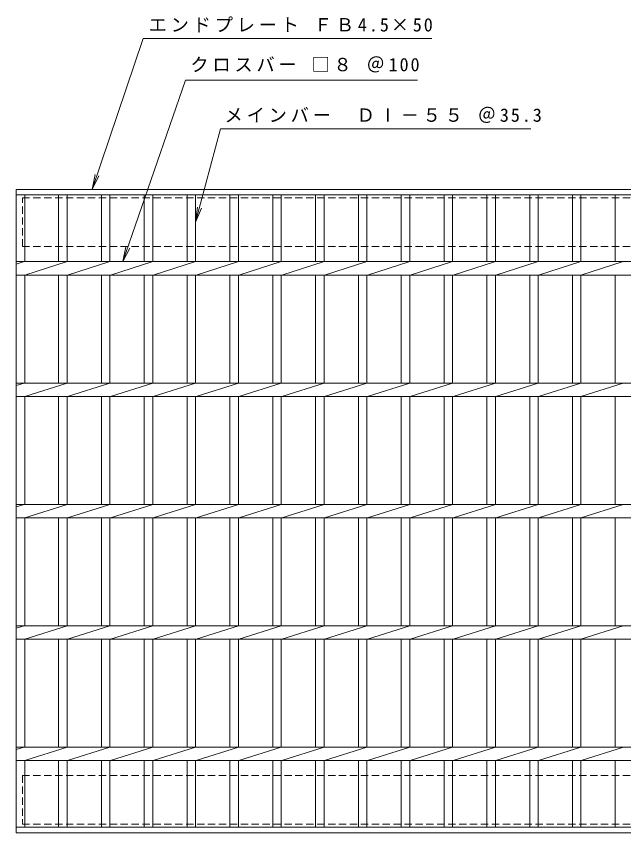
# Model space of a CAD drawing. Units: millimetres, scale not verified. Extents: x -798 to 918, y -687 to 674.
# Drawn here: x -796 to -295, y 1 to 674 of the extents above; entities that cross this region are included whole.
import ezdxf

# ---------------------------------------------------------------- set-up
doc = ezdxf.new("R2010")
doc.units = ezdxf.units.MM
doc.header["$LTSCALE"] = 5
doc.linetypes.add('DASHED1', pattern=[1.8, 1.2, -0.6])
for name, color, linetype, lineweight in [('B-1', 2, 'Continuous', 9), ('B-2', 3, 'Continuous', 9), ('B-4', 7, 'Continuous', 9)]:
    doc.layers.add(name, color=color, linetype=linetype, lineweight=lineweight)
doc.styles.add('ＭＳ ゴシック', font='')
doc.styles.get('ＭＳ ゴシック').set_extended_font_data('MS Gothic')

msp = doc.modelspace()

# ---------------------------------------------------------------- linework, layer by layer
at = {"layer": 'B-1', "linetype": 'DASHED1'}
for p, q in [((-791.166, 483.861), (-791.166, 523.861)), ((-791.166, 483.861), (193.834, 483.861)), ((-791.166, 47.861), (-791.166, 7.861)), ((-791.166, 47.861), (193.834, 47.861))]:
    msp.add_line(p, q, dxfattribs=at)
for points in [[(-791.166, 523.861), (193.834, 523.861), (193.834, 483.861)], [(-791.166, 7.861), (193.834, 7.861), (193.834, 47.861)]]:
    msp.add_lwpolyline(points, dxfattribs=at)
at = {"layer": 'B-2'}
for p, q in [((-796.166, 0.861), (-796.166, 530.861)), ((-796.166, 530.861), (198.834, 530.861)), ((-796.166, 526.361), (198.834, 526.361)), ((-789.166, 471.362), (-789.166, 526.361)), ((-761.266, 526.361), (-761.266, 471.362)), ((-754.266, 526.361), (-754.266, 471.362)), ((-725.966, 526.361), (-725.966, 471.362)), ((-718.966, 526.361), (-718.966, 471.362)), ((-690.666, 526.361), (-690.666, 471.362)), ((-683.666, 526.361), (-683.666, 471.362)), ((-655.366, 526.361), (-655.366, 471.362)), ((-648.366, 526.361), (-648.366, 471.362)), ((-620.066, 526.361), (-620.066, 471.362)), ((-613.066, 526.361), (-613.066, 471.362)), ((-584.766, 526.361), (-584.766, 471.362)), ((-577.766, 526.361), (-577.766, 471.362)), ((-549.466, 526.361), (-549.466, 471.362)), ((-542.466, 526.361), (-542.466, 471.362)), ((-514.166, 526.361), (-514.166, 471.362)), ((-507.166, 526.361), (-507.166, 471.362)), ((-478.866, 526.361), (-478.866, 471.362)), ((-471.866, 526.361), (-471.866, 471.362)), ((-443.566, 526.361), (-443.566, 471.362)), ((-436.566, 526.361), (-436.566, 471.362)), ((-408.266, 526.361), (-408.266, 471.362)), ((-401.266, 526.361), (-401.266, 471.362)), ((-372.966, 526.361), (-372.966, 471.362)), ((-365.966, 526.361), (-365.966, 471.362)), ((-337.666, 526.361), (-337.666, 471.362)), ((-330.666, 526.361), (-330.666, 471.362)), ((-302.366, 526.361), (-302.366, 471.362)), ((-796.166, 469.281), (-789.566, 471.362)), ((-796.166, 471.362), (198.834, 471.362)), ((-789.166, 460.362), (-754.266, 471.362)), ((-753.866, 460.362), (-718.966, 471.362)), ((-718.566, 460.362), (-683.666, 471.362)), ((-683.266, 460.362), (-648.366, 471.362)), ((-647.966, 460.362), (-613.066, 471.362)), ((-612.666, 460.362), (-577.766, 471.362)), ((-577.366, 460.362), (-542.466, 471.362)), ((-542.066, 460.362), (-507.166, 471.362)), ((-506.766, 460.362), (-471.866, 471.362)), ((-471.466, 460.362), (-436.566, 471.362)), ((-436.166, 460.362), (-401.266, 471.362)), ((-400.866, 460.362), (-365.966, 471.362)), ((-365.566, 460.362), (-330.666, 471.362)), ((-330.666, 460.362), (-295.766, 471.362)), ((-796.166, 460.362), (198.834, 460.362)), ((-789.166, 371.361), (-789.166, 460.362)), ((-761.266, 460.362), (-761.266, 371.361)), ((-754.266, 460.362), (-754.266, 371.361)), ((-725.966, 460.362), (-725.966, 371.361)), ((-718.966, 460.362), (-718.966, 371.361)), ((-690.666, 460.362), (-690.666, 371.361)), ((-683.666, 460.362), (-683.666, 371.361)), ((-655.366, 460.362), (-655.366, 371.361)), ((-648.366, 460.362), (-648.366, 371.361)), ((-620.066, 460.362), (-620.066, 371.361)), ((-613.066, 460.362), (-613.066, 371.361)), ((-584.766, 460.362), (-584.766, 371.361)), ((-577.766, 460.362), (-577.766, 371.361)), ((-549.466, 460.362), (-549.466, 371.361)), ((-542.466, 460.362), (-542.466, 371.361)), ((-514.166, 460.362), (-514.166, 371.361)), ((-507.166, 460.362), (-507.166, 371.361)), ((-478.866, 460.362), (-478.866, 371.361)), ((-471.866, 460.362), (-471.866, 371.361)), ((-443.566, 460.362), (-443.566, 371.361)), ((-436.566, 460.362), (-436.566, 371.361)), ((-408.266, 460.362), (-408.266, 371.361)), ((-401.266, 460.362), (-401.266, 371.361)), ((-372.966, 460.362), (-372.966, 371.361)), ((-365.966, 460.362), (-365.966, 371.361)), ((-337.666, 460.362), (-337.666, 371.361)), ((-330.666, 460.362), (-330.666, 371.361)), ((-302.366, 460.362), (-302.366, 371.361)), ((-796.166, 369.281), (-789.566, 371.361)), ((-796.166, 371.361), (198.834, 371.361)), ((-789.166, 360.362), (-754.266, 371.361)), ((-753.866, 360.362), (-718.966, 371.361)), ((-718.566, 360.362), (-683.666, 371.361)), ((-683.266, 360.362), (-648.366, 371.361)), ((-647.966, 360.362), (-613.066, 371.361)), ((-612.666, 360.362), (-577.766, 371.361)), ((-577.366, 360.362), (-542.466, 371.361)), ((-542.066, 360.362), (-507.166, 371.361)), ((-506.766, 360.362), (-471.866, 371.361)), ((-471.466, 360.362), (-436.566, 371.361)), ((-436.166, 360.362), (-401.266, 371.361)), ((-400.866, 360.362), (-365.966, 371.361)), ((-365.566, 360.362), (-330.666, 371.361)), ((-330.666, 360.362), (-295.766, 371.362)), ((-796.166, 360.361), (198.834, 360.361)), ((-789.166, 271.361), (-789.166, 360.361)), ((-761.266, 360.361), (-761.266, 271.361)), ((-754.266, 360.361), (-754.266, 271.361)), ((-725.966, 360.361), (-725.966, 271.361)), ((-718.966, 360.361), (-718.966, 271.361)), ((-690.666, 360.361), (-690.666, 271.361)), ((-683.666, 360.361), (-683.666, 271.361)), ((-655.366, 360.361), (-655.366, 271.361)), ((-648.366, 360.361), (-648.366, 271.361)), ((-620.066, 360.361), (-620.066, 271.361)), ((-613.066, 360.361), (-613.066, 271.361)), ((-584.766, 360.361), (-584.766, 271.361)), ((-577.766, 360.361), (-577.766, 271.361)), ((-549.466, 360.361), (-549.466, 271.361)), ((-542.466, 360.361), (-542.466, 271.361)), ((-514.166, 360.361), (-514.166, 271.361)), ((-507.166, 360.361), (-507.166, 271.361)), ((-478.866, 360.361), (-478.866, 271.361)), ((-471.866, 360.361), (-471.866, 271.361)), ((-443.566, 360.361), (-443.566, 271.361)), ((-436.566, 360.361), (-436.566, 271.361)), ((-408.266, 360.361), (-408.266, 271.361)), ((-401.266, 360.361), (-401.266, 271.361)), ((-372.966, 360.361), (-372.966, 271.361)), ((-365.966, 360.361), (-365.966, 271.361)), ((-337.666, 360.361), (-337.666, 271.361)), ((-330.666, 360.361), (-330.666, 271.361)), ((-302.366, 360.361), (-302.366, 271.361)), ((-796.166, 269.281), (-789.566, 271.361)), ((-796.166, 271.361), (198.834, 271.361)), ((-789.166, 260.362), (-754.266, 271.361)), ((-753.866, 260.362), (-718.966, 271.361)), ((-718.566, 260.362), (-683.666, 271.361)), ((-683.266, 260.362), (-648.366, 271.361)), ((-647.966, 260.362), (-613.066, 271.361)), ((-612.666, 260.362), (-577.766, 271.361)), ((-577.366, 260.362), (-542.466, 271.361)), ((-542.066, 260.362), (-507.166, 271.361)), ((-506.766, 260.362), (-471.866, 271.361)), ((-471.466, 260.362), (-436.566, 271.361)), ((-436.166, 260.362), (-401.266, 271.361)), ((-400.866, 260.362), (-365.966, 271.361)), ((-365.566, 260.362), (-330.666, 271.361)), ((-330.666, 260.362), (-295.766, 271.362)), ((-796.166, 260.361), (198.834, 260.361)), ((-789.166, 171.361), (-789.166, 260.361)), ((-761.266, 260.361), (-761.266, 171.361)), ((-754.266, 260.361), (-754.266, 171.361)), ((-725.966, 260.361), (-725.966, 171.361)), ((-718.966, 260.361), (-718.966, 171.361)), ((-690.666, 260.361), (-690.666, 171.361)), ((-683.666, 260.361), (-683.666, 171.361)), ((-655.366, 260.361), (-655.366, 171.361)), ((-648.366, 260.361), (-648.366, 171.361)), ((-620.066, 260.361), (-620.066, 171.361)), ((-613.066, 260.361), (-613.066, 171.361)), ((-584.766, 260.361), (-584.766, 171.361)), ((-577.766, 260.361), (-577.766, 171.361)), ((-549.466, 260.361), (-549.466, 171.361)), ((-542.466, 260.361), (-542.466, 171.361)), ((-514.166, 260.361), (-514.166, 171.361)), ((-507.166, 260.361), (-507.166, 171.361)), ((-478.866, 260.361), (-478.866, 171.361)), ((-471.866, 260.361), (-471.866, 171.361)), ((-443.566, 260.361), (-443.566, 171.361)), ((-436.566, 260.361), (-436.566, 171.361)), ((-408.266, 260.361), (-408.266, 171.361)), ((-401.266, 260.361), (-401.266, 171.361)), ((-372.966, 260.361), (-372.966, 171.361)), ((-365.966, 260.361), (-365.966, 171.361)), ((-337.666, 260.361), (-337.666, 171.361)), ((-330.666, 260.361), (-330.666, 171.361)), ((-302.366, 260.361), (-302.366, 171.361)), ((-796.166, 169.281), (-789.566, 171.361)), ((-796.166, 171.361), (198.834, 171.361)), ((-789.166, 160.361), (-754.266, 171.361)), ((-753.866, 160.361), (-718.966, 171.361)), ((-718.566, 160.361), (-683.666, 171.361)), ((-683.266, 160.361), (-648.366, 171.361)), ((-647.966, 160.361), (-613.066, 171.361)), ((-612.666, 160.361), (-577.766, 171.361)), ((-577.366, 160.361), (-542.466, 171.361)), ((-542.066, 160.361), (-507.166, 171.361)), ((-506.766, 160.361), (-471.866, 171.361)), ((-471.466, 160.361), (-436.566, 171.361)), ((-436.166, 160.361), (-401.266, 171.361)), ((-400.866, 160.361), (-365.966, 171.361)), ((-365.566, 160.361), (-330.666, 171.361)), ((-330.666, 160.362), (-295.766, 171.362)), ((-796.166, 160.361), (198.834, 160.361)), ((-789.166, 71.361), (-789.166, 160.361)), ((-761.266, 160.361), (-761.266, 71.361)), ((-754.266, 160.361), (-754.266, 71.361)), ((-725.966, 160.361), (-725.966, 71.361)), ((-718.966, 160.361), (-718.966, 71.361)), ((-690.666, 160.361), (-690.666, 71.361)), ((-683.666, 160.361), (-683.666, 71.361)), ((-655.366, 160.361), (-655.366, 71.361)), ((-648.366, 160.361), (-648.366, 71.361)), ((-620.066, 160.361), (-620.066, 71.361)), ((-613.066, 160.361), (-613.066, 71.361)), ((-584.766, 160.361), (-584.766, 71.361)), ((-577.766, 160.361), (-577.766, 71.361)), ((-549.466, 160.361), (-549.466, 71.361)), ((-542.466, 160.361), (-542.466, 71.361)), ((-514.166, 160.361), (-514.166, 71.361)), ((-507.166, 160.361), (-507.166, 71.361)), ((-478.866, 160.361), (-478.866, 71.361)), ((-471.866, 160.361), (-471.866, 71.361)), ((-443.566, 160.361), (-443.566, 71.361)), ((-436.566, 160.361), (-436.566, 71.361)), ((-408.266, 160.361), (-408.266, 71.361)), ((-401.266, 160.361), (-401.266, 71.361)), ((-372.966, 160.361), (-372.966, 71.361)), ((-365.966, 160.361), (-365.966, 71.361)), ((-337.666, 160.361), (-337.666, 71.361)), ((-330.666, 160.361), (-330.666, 71.361)), ((-302.366, 160.361), (-302.366, 71.361)), ((-796.166, 71.361), (198.834, 71.361)), ((-796.166, 69.281), (-789.566, 71.361)), ((-789.166, 60.361), (-754.266, 71.361)), ((-754.267, 71.361), (-754.266, 71.361)), ((-753.866, 60.361), (-718.966, 71.361)), ((-718.968, 71.361), (-718.966, 71.361)), ((-718.566, 60.361), (-683.666, 71.361)), ((-683.668, 71.361), (-683.666, 71.361)), ((-683.266, 60.361), (-648.366, 71.361)), ((-648.367, 71.361), (-648.366, 71.361)), ((-647.966, 60.361), (-613.066, 71.361)), ((-613.068, 71.361), (-613.066, 71.361)), ((-612.666, 60.361), (-577.766, 71.361)), ((-577.768, 71.361), (-577.766, 71.361)), ((-577.366, 60.361), (-542.466, 71.361)), ((-542.467, 71.361), (-542.466, 71.361)), ((-542.066, 60.361), (-507.166, 71.361)), ((-507.168, 71.361), (-507.166, 71.361)), ((-506.766, 60.361), (-471.866, 71.361)), ((-471.868, 71.361), (-471.866, 71.361)), ((-471.466, 60.361), (-436.566, 71.361)), ((-436.568, 71.361), (-436.566, 71.361)), ((-436.166, 60.361), (-401.266, 71.361)), ((-401.268, 71.361), (-401.266, 71.361)), ((-400.866, 60.361), (-365.966, 71.361)), ((-365.968, 71.361), (-365.966, 71.361)), ((-365.566, 60.361), (-330.666, 71.361)), ((-330.868, 71.361), (-330.866, 71.361)), ((-330.668, 71.361), (-330.666, 71.361)), ((-330.466, 60.361), (-295.566, 71.361)), ((-295.568, 71.361), (-295.566, 71.361)), ((-796.166, 60.361), (198.834, 60.361)), ((-789.166, 5.361), (-789.166, 60.361)), ((-761.266, 60.361), (-761.266, 5.361)), ((-754.266, 60.361), (-754.266, 5.361)), ((-725.966, 60.361), (-725.966, 5.361)), ((-718.966, 60.361), (-718.966, 5.361)), ((-690.666, 60.361), (-690.666, 5.361)), ((-683.666, 60.361), (-683.666, 5.361)), ((-655.366, 60.361), (-655.366, 5.361)), ((-648.366, 60.361), (-648.366, 5.361)), ((-620.066, 60.361), (-620.066, 5.361)), ((-613.066, 60.361), (-613.066, 5.361)), ((-584.766, 60.361), (-584.766, 5.361)), ((-577.766, 60.361), (-577.766, 5.361)), ((-549.466, 60.361), (-549.466, 5.361)), ((-542.466, 60.361), (-542.466, 5.361)), ((-514.166, 60.361), (-514.166, 5.361)), ((-507.166, 60.361), (-507.166, 5.361)), ((-478.866, 60.361), (-478.866, 5.361)), ((-471.866, 60.361), (-471.866, 5.361)), ((-443.566, 60.361), (-443.566, 5.361)), ((-436.566, 60.361), (-436.566, 5.361)), ((-408.266, 60.361), (-408.266, 5.361)), ((-401.266, 60.361), (-401.266, 5.361)), ((-372.966, 60.361), (-372.966, 5.361)), ((-365.966, 60.361), (-365.966, 5.361)), ((-337.666, 60.361), (-337.666, 5.361)), ((-330.666, 60.361), (-330.666, 5.361)), ((-302.366, 60.361), (-302.366, 5.361)), ((198.834, 5.361), (-796.166, 5.361)), ((198.834, 0.861), (-796.166, 0.861))]:
    msp.add_line(p, q, dxfattribs=at)
at = {"layer": 'B-4'}
for p, q in [((-708.264, 471.362), (-656.719, 620.861)), ((-656.719, 620.861), (-465.525, 620.861)), ((-648.366, 503.861), (-627.734, 580.861)), ((-627.734, 580.861), (-371.939, 580.861)), ((-733.613, 530.861), (-731.192, 543.124)), ((-733.613, 530.861), (-728.1, 542.08)), ((-648.366, 503.861), (-646.734, 516.254)), ((-648.366, 503.861), (-643.582, 515.41)), ((-708.264, 471.362), (-705.766, 483.61)), ((-708.264, 471.362), (-702.682, 482.546))]:
    msp.add_line(p, q, dxfattribs=at)
msp.add_lwpolyline([(-733.613, 530.861), (-691.584, 655.249), (-453.687, 655.249)], dxfattribs=at)

# ---------------------------------------------------------------- texts
at = {"layer": 'B-4', "char_height": 11, "attachment_point": 7, "style": 'ＭＳ ゴシック'}
for s, insert in [('\\T1.21;エンドプレート\\~ＦＢ4.5×50', (-687.074, 660.39)), ('\\T1.21;クロスバー\\~□８\\~＠100', (-652.653, 627.207)), ('\\T1.21;メインバー\\~\\~ＤⅠ－５５\\~＠35.3', (-624.439, 585.591))]:
    msp.add_mtext(s, dxfattribs=dict(at, insert=insert))

doc.saveas('drawing.dxf')
